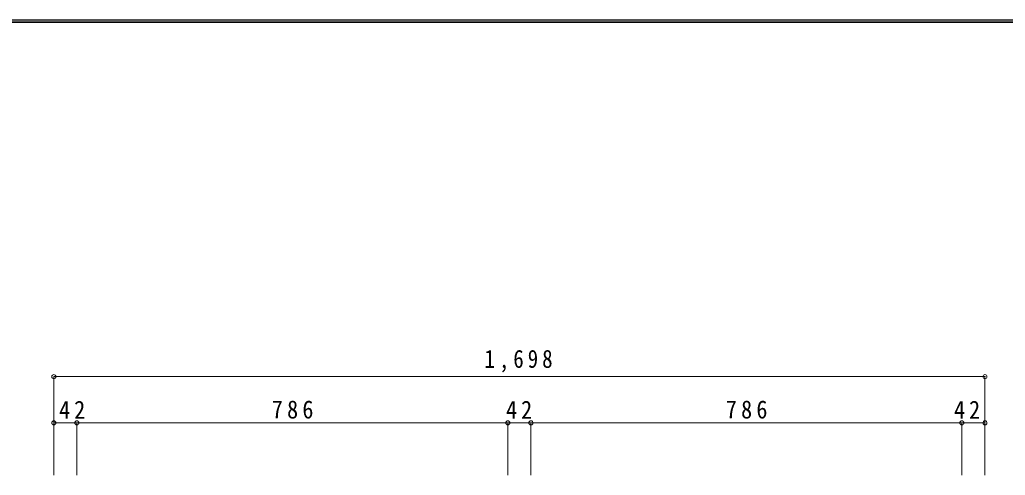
# Model space of a CAD drawing. Units: millimetres at full size, sheet at 1:15. Extents: x -3000 to 2850, y -2151 to 2088.
# Drawn here: x -494 to 1303, y 1256 to 2088 of the extents above; entities that cross this region are included whole.
import ezdxf

# ---------------------------------------------------------------- set-up
doc = ezdxf.new("R2010")
doc.units = ezdxf.units.MM
doc.header["$LTSCALE"] = 15
doc.header["$PDMODE"] = 32
doc.header["$PDSIZE"] = 7.5
doc.layers.add('0-B_寸法', color=7, linetype='Continuous', lineweight=9)
doc.layers.add('F-1_枠', color=6, linetype='Continuous', lineweight=9)
doc.styles.add('ＭＳ ゴシック', font='')
doc.styles.get('ＭＳ ゴシック').set_extended_font_data('MS Gothic')

msp = doc.modelspace()

# ---------------------------------------------------------------- linework, layer by layer
at = {"layer": '0-B_寸法', "color": 3}
for p, q in [((-431.7, 1435.76), (-431.7, 1351.3)), ((-431.7, 1435.76), (1266.3, 1435.76)), ((-431.7, 1435.76), (-431.7, 1351.3)), ((1266.3, 1435.76), (1266.3, 1351.3)), ((-431.7, 1351.3), (-389.7, 1351.3)), ((-431.7, 1351.3), (-431.7, 1255.54)), ((-389.7, 1351.3), (-389.7, 1255.54)), ((-389.7, 1351.3), (396.3, 1351.3)), ((396.3, 1351.3), (396.3, 1255.54)), ((396.3, 1351.3), (438.3, 1351.3)), ((438.3, 1351.3), (438.3, 1255.54)), ((438.3, 1351.3), (1224.3, 1351.3)), ((1224.3, 1351.3), (1224.3, 1255.54)), ((1224.3, 1351.3), (1266.3, 1351.3)), ((1266.3, 1351.3), (1266.3, 1255.54))]:
    msp.add_line(p, q, dxfattribs=at)
for p in [(-431.7, 1435.76), (1266.3, 1435.76), (-431.7, 1351.3), (-389.7, 1351.3), (396.3, 1351.3), (438.3, 1351.3), (1224.3, 1351.3), (1266.3, 1351.3)]:
    msp.add_point(p, dxfattribs=at)
at = {"layer": 'F-1_枠'}
for p, q in [((-3000, 2087.5), (2850, 2087.5)), ((-3000, 2085), (2850, 2085)), ((-3000, 2082.5), (2850, 2082.5))]:
    msp.add_line(p, q, dxfattribs=at)

# ---------------------------------------------------------------- texts
at = {"layer": '0-B_寸法', "char_height": 32.99, "attachment_point": 7, "style": 'ＭＳ ゴシック'}
for s, insert in [('\\T1.38;\\W0.85;1,698', (353.55, 1443.26)), ('\\T1.36;\\W0.9;42', (-422.11, 1358.8)), ('\\T1.38;\\W0.9;786', (-34.2, 1358.8)), ('\\T1.36;\\W0.9;42', (392.93, 1358.8)), ('\\T1.38;\\W0.9;786', (793.8, 1358.8)), ('\\T1.36;\\W0.9;42', (1209.95, 1358.8))]:
    msp.add_mtext(s, dxfattribs=dict(at, insert=insert))

doc.saveas('drawing.dxf')
